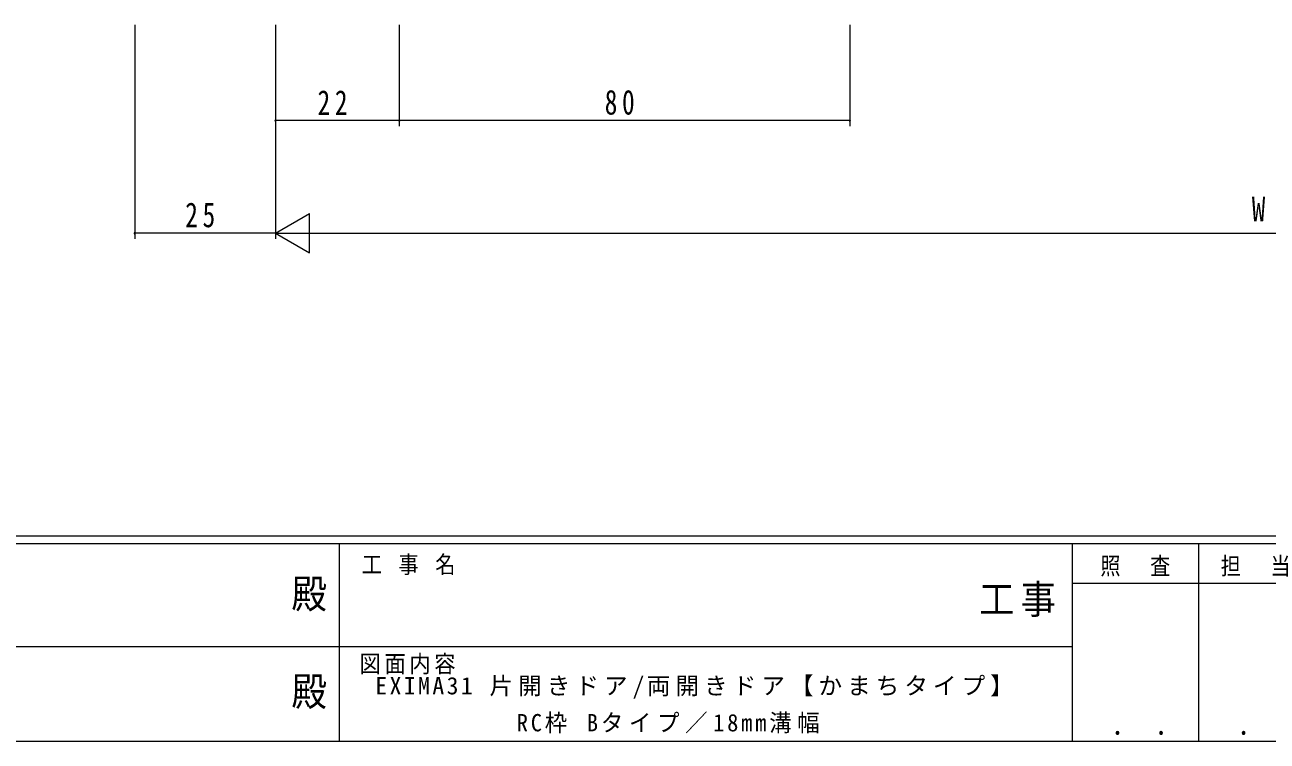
# Model space of a CAD drawing. Units: millimetres on the paper. Extents: x -397 to 397, y -282 to 282.
# Drawn here: x -64.7 to 155.9, y -282.1 to -154.9 of the extents above; entities that cross this region are included whole.
import ezdxf
from ezdxf.enums import TextEntityAlignment as Align

# ---------------------------------------------------------------- set-up
doc = ezdxf.new("R2010")
doc.units = ezdxf.units.MM
doc.layers.add('0-1_YKK_ZWAK', color=7, linetype='Continuous', lineweight=18)
doc.layers.add('0-6_YKK_D', color=6, linetype='Continuous', lineweight=18)
doc.layers.add('0-2_USER1', color=7, linetype='Continuous')
doc.styles.add('ＭＳ ゴシック', font='')
doc.styles.get('ＭＳ ゴシック').set_extended_font_data('MS Gothic')

msp = doc.modelspace()

# ---------------------------------------------------------------- linework, layer by layer
at = {"layer": '0-1_YKK_ZWAK'}
for p, q in [((376.092, -245.7), (-393.908, -245.7)), ((338.292, -247.1), (-393.908, -247.1)), ((-8.908, -247.1), (-8.908, -282.1)), ((121.292, -247.1), (121.292, -282.1)), ((143.692, -247.1), (143.692, -282.1)), ((189.476, -254.099), (121.292, -254.099)), ((-136.308, -265.299), (-7.508, -265.299)), ((-7.508, -265.299), (121.292, -265.299)), ((-393.908, -282.1), (338.292, -282.1))]:
    msp.add_line(p, q, dxfattribs=at)
at = {"layer": '0-6_YKK_D'}
for p, q in [((-45.226, -154.934), (-45.226, -192.934)), ((-20.226, -154.934), (-20.226, -172.934)), ((-20.226, -154.934), (-20.226, -192.934)), ((-20.226, -154.934), (-20.226, -192.934)), ((1.774, -154.934), (1.774, -172.934)), ((1.774, -154.934), (1.774, -172.934)), ((81.774, -154.934), (81.774, -172.934)), ((1.774, -171.934), (-20.226, -171.934)), ((81.774, -171.934), (1.774, -171.934)), ((-20.226, -191.934), (-14.164, -188.434)), ((-14.164, -195.434), (-14.164, -188.434)), ((-20.226, -191.934), (-45.226, -191.934)), ((-20.226, -191.934), (-8.102, -191.934)), ((-20.226, -191.934), (-14.164, -195.434)), ((-13.226, -191.934), (322.774, -191.934))]:
    msp.add_line(p, q, dxfattribs=at)
for centre, start, end in [((-20.226, -171.934), 0, 180), ((-20.226, -171.934), 180, 0), ((1.774, -171.934), 0, 180), ((1.774, -171.934), 0, 180), ((1.774, -171.934), 180, 0), ((1.774, -171.934), 180, 0), ((81.774, -171.934), 0, 180), ((81.774, -171.934), 180, 0), ((-45.226, -191.934), 0, 180), ((-45.226, -191.934), 180, 0)]:
    msp.add_arc(centre, 0.106, start, end, dxfattribs=at)

# ---------------------------------------------------------------- texts
at = {"layer": '0-1_YKK_ZWAK', "style": 'ＭＳ ゴシック', "width": 0.9}
for p in [(-17.39, -260.056), (-17.39, -277.378)]:
    msp.add_text('殿', height=5.132, dxfattribs=at).set_placement(p, align=Align.BOTTOM_LEFT)
at = {"layer": '0-1_YKK_ZWAK', "attachment_point": 7, "style": 'ＭＳ ゴシック'}
for s, insert, char_height in [('\\T1.22;\\W0.85;工\\~事\\~名', (-4.896, -252.633), 3.079), ('\\T1.24;\\W0.85;照\\~\\~査', (126.281, -252.88), 3.079), ('\\T1.24;\\W0.85;担\\~\\~当', (147.646, -252.88), 3.079), ('\\T1.17;\\W0.9;工事', (104.723, -260.056), 5.132), ('\\T1.17;\\W0.9;図面内容', (-5.291, -270.248), 3.079), ('\\T1.24;\\W0.85;\\~．\\~．', (125.747, -281.046), 3.592), ('\\T1.24;\\W0.85;\\~．\\~．', (148.147, -281.046), 3.592)]:
    msp.add_mtext(s, dxfattribs=dict(at, insert=insert, char_height=char_height))
at = {"layer": '0-2_USER1', "char_height": 3.079, "attachment_point": 7, "style": 'ＭＳ ゴシック'}
for s, insert in [('\\T1.21;EXIMA31\\~片開きドア/両開きドア【かまちタイプ】', (-2.491, -274.549)), ('\\T1.25;\\W0.95;RC枠\\~Bタイプ／18mm溝幅', (22.629, -280.725))]:
    msp.add_mtext(s, dxfattribs=dict(at, insert=insert))
at = {"layer": '0-6_YKK_D', "color": 7, "style": 'ＭＳ ゴシック', "width": 0.8}
msp.add_text('W', height=4.399, dxfattribs=at).set_placement((153.174, -191.134), align=Align.BOTTOM_LEFT)
at = {"layer": '0-6_YKK_D', "color": 7, "char_height": 4.399, "attachment_point": 7, "style": 'ＭＳ ゴシック'}
for s, insert in [('\\T1.37;\\W0.75;22', (-12.746, -170.934)), ('\\T1.37;\\W0.75;80', (38.254, -170.934)), ('\\T1.37;\\W0.75;25', (-36.246, -190.934))]:
    msp.add_mtext(s, dxfattribs=dict(at, insert=insert))

doc.saveas('drawing.dxf')
